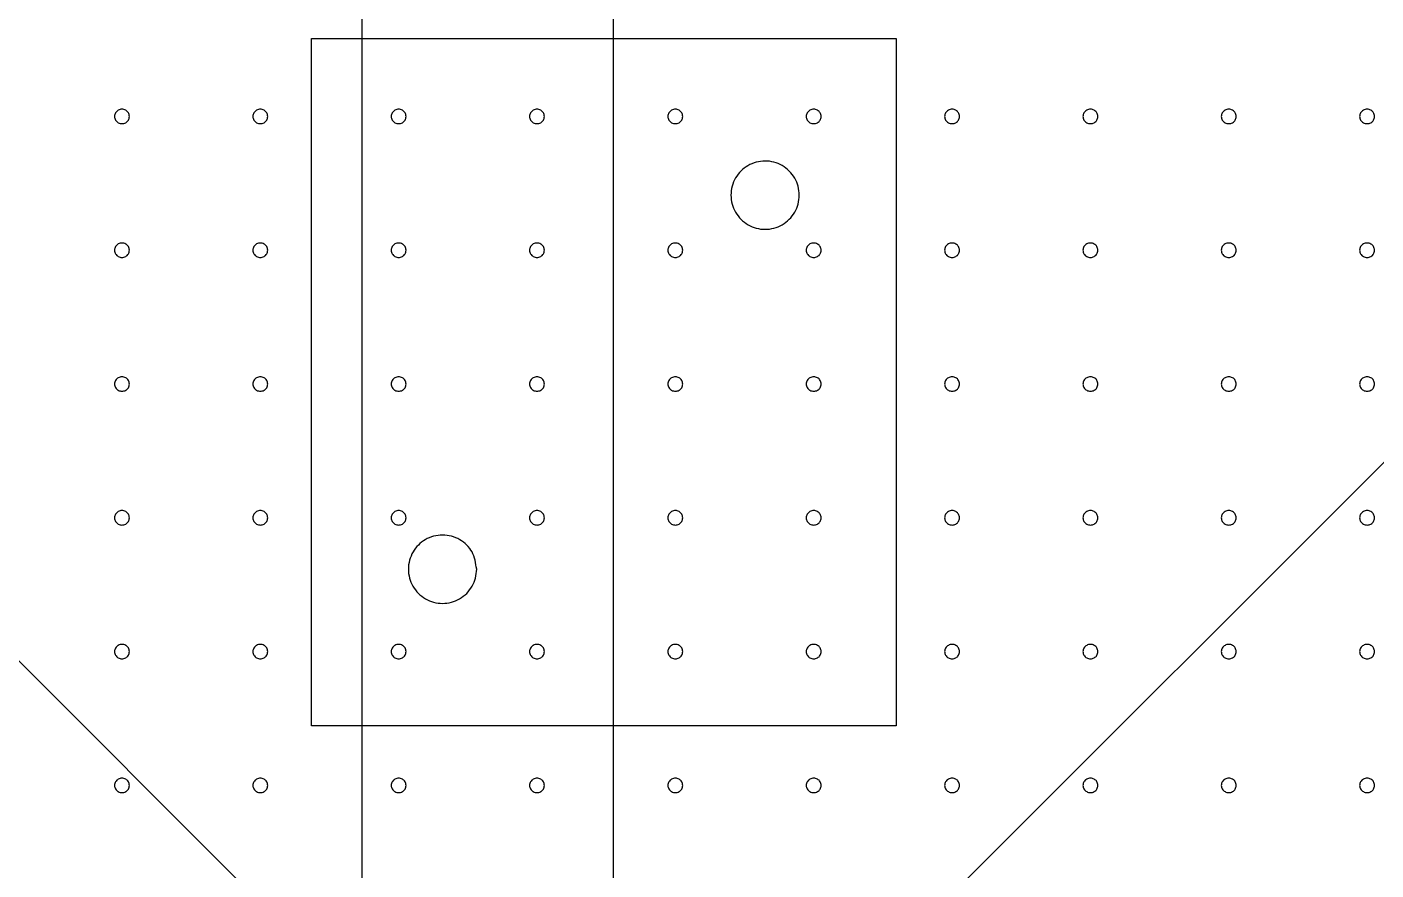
# Model space of a CAD drawing. Extents: x 0 to 210, y 0 to 204.
# Drawn here: x 82.6 to 134.9, y 137.6 to 170.3 of the extents above; entities that cross this region are included whole.
import ezdxf

# ---------------------------------------------------------------- set-up
doc = ezdxf.new("R2010")
doc.units = 0
doc.layers.add('Capa_1', color=7, linetype='CONTINUOUS')

msp = doc.modelspace()

# ---------------------------------------------------------------- linework, layer by layer
at = {"layer": 'Capa_1', "color": 1}
for p, q in [((95.641177, 122.754647), (95.641177, 178.552425)), ((105.358954, 178.552425), (105.358954, 122.754647)), ((93.676289, 169.859735), (116.323511, 169.859735)), ((93.676289, 143.212513), (93.676289, 169.859735)), ((116.323511, 169.859735), (116.323511, 143.212513)), ((61.06532, 166.990054), (97.635311, 130.420059)), ((112.391105, 130.600062), (148.961097, 167.170051)), ((116.323511, 143.212513), (93.676289, 143.212513))]:
    msp.add_line(p, q, dxfattribs=at)
at = {"layer": 'Capa_1', "color": 7}
for p, q in [((86.618868, 166.838263), (86.618868, 166.838263)), ((91.979417, 166.838263), (91.979417, 166.838263)), ((97.339967, 166.838263), (97.339967, 166.838263)), ((102.700519, 166.838263), (102.700519, 166.838263)), ((108.061069, 166.838263), (108.061069, 166.838263)), ((113.421619, 166.838263), (113.421619, 166.838263)), ((118.782169, 166.838263), (118.782169, 166.838263)), ((124.142721, 166.838263), (124.142721, 166.838263)), ((129.503271, 166.838263), (129.503271, 166.838263)), ((134.863821, 166.838263), (134.863821, 166.838263)), ((112.573509, 163.786123), (112.573509, 163.786123)), ((86.618868, 161.651476), (86.618868, 161.651476)), ((91.979417, 161.651476), (91.979417, 161.651476)), ((97.339967, 161.651476), (97.339967, 161.651476)), ((102.700519, 161.651476), (102.700519, 161.651476)), ((108.061069, 161.651476), (108.061069, 161.651476)), ((113.421619, 161.651476), (113.421619, 161.651476)), ((118.782169, 161.651476), (118.782169, 161.651476)), ((124.142721, 161.651476), (124.142721, 161.651476)), ((129.503271, 161.651476), (129.503271, 161.651476)), ((134.863821, 161.651476), (134.863821, 161.651476)), ((86.618868, 156.46469), (86.618868, 156.46469)), ((91.979417, 156.46469), (91.979417, 156.46469)), ((97.339967, 156.46469), (97.339967, 156.46469)), ((102.700519, 156.46469), (102.700519, 156.46469)), ((108.061069, 156.46469), (108.061069, 156.46469)), ((113.421619, 156.46469), (113.421619, 156.46469)), ((118.782169, 156.46469), (118.782169, 156.46469)), ((124.142721, 156.46469), (124.142721, 156.46469)), ((129.503271, 156.46469), (129.503271, 156.46469)), ((134.863821, 156.46469), (134.863821, 156.46469)), ((86.618868, 151.277904), (86.618868, 151.277904)), ((91.979417, 151.277904), (91.979417, 151.277904)), ((97.339967, 151.277904), (97.339967, 151.277904)), ((102.700519, 151.277904), (102.700519, 151.277904)), ((108.061069, 151.277904), (108.061069, 151.277904)), ((113.421619, 151.277904), (113.421619, 151.277904)), ((118.782169, 151.277904), (118.782169, 151.277904)), ((124.142721, 151.277904), (124.142721, 151.277904)), ((129.503271, 151.277904), (129.503271, 151.277904)), ((134.863821, 151.277904), (134.863821, 151.277904)), ((100.073508, 149.286141), (100.073508, 149.286141)), ((86.618868, 146.091115), (86.618868, 146.091115)), ((91.979417, 146.091115), (91.979417, 146.091115)), ((97.339967, 146.091115), (97.339967, 146.091115)), ((102.700519, 146.091115), (102.700519, 146.091115)), ((108.061069, 146.091115), (108.061069, 146.091115)), ((113.421619, 146.091115), (113.421619, 146.091115)), ((118.782169, 146.091115), (118.782169, 146.091115)), ((124.142721, 146.091115), (124.142721, 146.091115)), ((129.503271, 146.091115), (129.503271, 146.091115)), ((134.863821, 146.091115), (134.863821, 146.091115)), ((86.618868, 140.904328), (86.618868, 140.904328)), ((91.979417, 140.904328), (91.979417, 140.904328)), ((97.339967, 140.904328), (97.339967, 140.904328)), ((102.700519, 140.904328), (102.700519, 140.904328)), ((108.061069, 140.904328), (108.061069, 140.904328)), ((113.421619, 140.904328), (113.421619, 140.904328)), ((118.782169, 140.904328), (118.782169, 140.904328)), ((124.142721, 140.904328), (124.142721, 140.904328)), ((129.503271, 140.904328), (129.503271, 140.904328)), ((134.863821, 140.904328), (134.863821, 140.904328))]:
    msp.add_line(p, q, dxfattribs=at)
for points, knots in [([(86.618868, 166.838263), (86.610802, 166.788829), (86.594795, 166.690731), (86.479161, 166.584278), (86.354848, 166.551998), (86.254229, 166.564929), (86.183784, 166.593072), (86.123185, 166.637932), (86.076631, 166.696538), (86.047313, 166.76486), (86.037274, 166.838262), (86.047314, 166.911665), (86.076632, 166.979986), (86.123186, 167.038591), (86.183785, 167.083451), (86.254229, 167.111594), (86.354848, 167.124524), (86.47916, 167.092245), (86.594794, 166.985793), (86.610801, 166.887696), (86.618868, 166.838263)], [0, 0, 0, 0, 0.146605, 0.290931, 0.441768, 0.517413, 0.592123, 0.666911, 0.741063, 0.814052, 0.887328, 0.960604, 1.033593, 1.107744, 1.182532, 1.257241, 1.332887, 1.483723, 1.628047, 1.774652, 1.774652, 1.774652, 1.774652]), ([(91.979417, 166.838263), (91.971351, 166.788829), (91.955345, 166.690731), (91.839711, 166.584278), (91.715398, 166.551998), (91.614779, 166.564929), (91.544334, 166.593072), (91.483735, 166.637932), (91.43718, 166.696538), (91.407863, 166.76486), (91.397824, 166.838262), (91.407864, 166.911665), (91.437181, 166.979986), (91.483736, 167.038591), (91.544335, 167.083451), (91.614779, 167.111594), (91.715398, 167.124524), (91.83971, 167.092245), (91.955344, 166.985793), (91.971351, 166.887696), (91.979417, 166.838263)], [0, 0, 0, 0, 0.146605, 0.290931, 0.441768, 0.517413, 0.592123, 0.666911, 0.741063, 0.814052, 0.887328, 0.960604, 1.033593, 1.107744, 1.182532, 1.257241, 1.332887, 1.483723, 1.628047, 1.774652, 1.774652, 1.774652, 1.774652]), ([(97.339967, 166.838263), (97.331901, 166.788829), (97.315895, 166.690731), (97.200261, 166.584278), (97.075948, 166.551998), (96.975329, 166.564929), (96.904884, 166.593072), (96.844285, 166.637932), (96.79773, 166.696538), (96.768413, 166.76486), (96.758373, 166.838262), (96.768413, 166.911665), (96.797731, 166.979986), (96.844286, 167.038591), (96.904884, 167.083451), (96.975329, 167.111594), (97.075947, 167.124524), (97.20026, 167.092245), (97.315894, 166.985793), (97.331901, 166.887696), (97.339967, 166.838263)], [0, 0, 0, 0, 0.146605, 0.290931, 0.441768, 0.517413, 0.592123, 0.666911, 0.741063, 0.814052, 0.887328, 0.960604, 1.033593, 1.107744, 1.182532, 1.257241, 1.332887, 1.483723, 1.628047, 1.774652, 1.774652, 1.774652, 1.774652]), ([(102.700519, 166.838263), (102.692454, 166.788829), (102.676447, 166.690731), (102.560813, 166.584278), (102.4365, 166.551998), (102.335881, 166.564929), (102.265436, 166.593072), (102.204837, 166.637932), (102.158283, 166.696538), (102.128965, 166.76486), (102.118926, 166.838262), (102.128966, 166.911665), (102.158283, 166.979986), (102.204838, 167.038591), (102.265437, 167.083451), (102.335881, 167.111594), (102.4365, 167.124524), (102.560812, 167.092245), (102.676446, 166.985793), (102.692453, 166.887696), (102.700519, 166.838263)], [0, 0, 0, 0, 0.146605, 0.290931, 0.441768, 0.517413, 0.592123, 0.666911, 0.741063, 0.814052, 0.887328, 0.960604, 1.033593, 1.107744, 1.182532, 1.257241, 1.332887, 1.483723, 1.628047, 1.774652, 1.774652, 1.774652, 1.774652]), ([(108.061069, 166.838263), (108.053003, 166.788829), (108.036997, 166.690731), (107.921363, 166.584278), (107.79705, 166.551998), (107.696431, 166.564929), (107.625986, 166.593072), (107.565387, 166.637932), (107.518832, 166.696538), (107.489515, 166.76486), (107.479476, 166.838262), (107.489515, 166.911665), (107.518833, 166.979986), (107.565388, 167.038591), (107.625986, 167.083451), (107.696431, 167.111594), (107.79705, 167.124524), (107.921362, 167.092245), (108.036996, 166.985793), (108.053003, 166.887696), (108.061069, 166.838263)], [0, 0, 0, 0, 0.146605, 0.290931, 0.441768, 0.517413, 0.592123, 0.666911, 0.741063, 0.814052, 0.887328, 0.960604, 1.033593, 1.107744, 1.182532, 1.257241, 1.332887, 1.483723, 1.628047, 1.774652, 1.774652, 1.774652, 1.774652]), ([(113.421619, 166.838263), (113.413553, 166.788829), (113.397547, 166.690731), (113.281912, 166.584278), (113.157599, 166.551998), (113.05698, 166.564929), (112.986535, 166.593072), (112.925937, 166.637932), (112.879382, 166.696538), (112.850065, 166.76486), (112.840025, 166.838262), (112.850065, 166.911665), (112.879383, 166.979986), (112.925937, 167.038591), (112.986536, 167.083451), (113.056981, 167.111594), (113.157599, 167.124524), (113.281912, 167.092245), (113.397546, 166.985793), (113.413553, 166.887696), (113.421619, 166.838263)], [0, 0, 0, 0, 0.146605, 0.290931, 0.441768, 0.517413, 0.592123, 0.666911, 0.741063, 0.814052, 0.887328, 0.960604, 1.033593, 1.107744, 1.182532, 1.257241, 1.332887, 1.483723, 1.628047, 1.774652, 1.774652, 1.774652, 1.774652]), ([(118.782169, 166.838263), (118.774103, 166.788829), (118.758097, 166.690731), (118.642462, 166.584278), (118.518149, 166.551998), (118.41753, 166.564929), (118.347085, 166.593072), (118.286486, 166.637932), (118.239932, 166.696538), (118.210614, 166.76486), (118.200575, 166.838262), (118.210615, 166.911665), (118.239933, 166.979986), (118.286487, 167.038591), (118.347086, 167.083451), (118.417531, 167.111594), (118.518149, 167.124524), (118.642461, 167.092245), (118.758096, 166.985793), (118.774103, 166.887696), (118.782169, 166.838263)], [0, 0, 0, 0, 0.146605, 0.290931, 0.441768, 0.517413, 0.592123, 0.666911, 0.741063, 0.814052, 0.887328, 0.960604, 1.033593, 1.107744, 1.182532, 1.257241, 1.332887, 1.483723, 1.628047, 1.774652, 1.774652, 1.774652, 1.774652]), ([(124.142721, 166.838263), (124.134655, 166.788829), (124.118649, 166.690731), (124.003014, 166.584278), (123.878702, 166.551998), (123.778083, 166.564929), (123.707638, 166.593072), (123.647039, 166.637932), (123.600484, 166.696538), (123.571167, 166.76486), (123.561127, 166.838262), (123.571167, 166.911665), (123.600485, 166.979986), (123.64704, 167.038591), (123.707638, 167.083451), (123.778083, 167.111594), (123.878701, 167.124524), (124.003014, 167.092245), (124.118648, 166.985793), (124.134655, 166.887696), (124.142721, 166.838263)], [0, 0, 0, 0, 0.146605, 0.290931, 0.441768, 0.517413, 0.592123, 0.666911, 0.741063, 0.814052, 0.887328, 0.960604, 1.033593, 1.107744, 1.182532, 1.257241, 1.332887, 1.483723, 1.628047, 1.774652, 1.774652, 1.774652, 1.774652]), ([(129.503271, 166.838263), (129.495205, 166.788829), (129.479199, 166.690731), (129.363564, 166.584278), (129.239251, 166.551998), (129.138632, 166.564929), (129.068187, 166.593072), (129.007588, 166.637932), (128.961034, 166.696538), (128.931717, 166.76486), (128.921677, 166.838262), (128.931717, 166.911665), (128.961035, 166.979986), (129.007589, 167.038591), (129.068188, 167.083451), (129.138633, 167.111594), (129.239251, 167.124524), (129.363563, 167.092245), (129.479198, 166.985793), (129.495205, 166.887696), (129.503271, 166.838263)], [0, 0, 0, 0, 0.146605, 0.290931, 0.441768, 0.517413, 0.592123, 0.666911, 0.741063, 0.814052, 0.887328, 0.960604, 1.033593, 1.107744, 1.182532, 1.257241, 1.332887, 1.483723, 1.628047, 1.774652, 1.774652, 1.774652, 1.774652]), ([(134.863821, 166.838263), (134.855755, 166.788829), (134.839748, 166.690731), (134.724114, 166.584278), (134.599801, 166.551998), (134.499182, 166.564929), (134.428737, 166.593072), (134.368138, 166.637932), (134.321584, 166.696538), (134.292266, 166.76486), (134.282227, 166.838262), (134.292267, 166.911665), (134.321585, 166.979986), (134.368139, 167.038591), (134.428738, 167.083451), (134.499183, 167.111594), (134.599801, 167.124524), (134.724113, 167.092245), (134.839747, 166.985793), (134.855754, 166.887696), (134.863821, 166.838263)], [0, 0, 0, 0, 0.146605, 0.290931, 0.441768, 0.517413, 0.592123, 0.666911, 0.741063, 0.814052, 0.887328, 0.960604, 1.033593, 1.107744, 1.182532, 1.257241, 1.332887, 1.483723, 1.628047, 1.774652, 1.774652, 1.774652, 1.774652]), ([(112.573509, 163.786123), (112.564686, 163.670296), (112.547113, 163.439599), (112.408234, 163.116749), (112.196942, 162.839371), (111.919192, 162.626689), (111.596442, 162.49296), (111.249892, 162.447212), (110.903376, 162.492961), (110.580522, 162.626686), (110.303155, 162.839382), (110.090441, 163.116709), (109.956839, 163.439751), (109.895218, 163.900834), (110.050668, 164.479738), (110.556287, 164.985351), (111.135175, 165.140804), (111.596289, 165.07918), (111.919231, 164.945577), (112.196928, 164.732863), (112.408234, 164.455496), (112.54711, 164.132645), (112.564685, 163.90195), (112.573509, 163.786123)], [0, 0, 0, 0, 0.34649, 0.690112, 1.036601, 1.383091, 1.726713, 2.073203, 2.419692, 2.763314, 3.109804, 3.456293, 3.799915, 4.146405, 4.838467, 5.510003, 6.202065, 6.548553, 6.892174, 7.238662, 7.58515, 7.928771, 8.275259, 8.275259, 8.275259, 8.275259]), ([(86.618868, 161.651476), (86.610802, 161.602043), (86.594795, 161.503945), (86.479161, 161.397492), (86.354848, 161.365212), (86.254229, 161.378143), (86.183784, 161.406286), (86.123185, 161.451146), (86.076631, 161.509751), (86.047313, 161.578074), (86.037274, 161.651476), (86.047314, 161.724878), (86.076632, 161.7932), (86.123186, 161.851805), (86.183785, 161.896665), (86.254229, 161.924807), (86.354848, 161.937738), (86.47916, 161.905459), (86.594794, 161.799007), (86.610801, 161.700909), (86.618868, 161.651476)], [0, 0, 0, 0, 0.146605, 0.290931, 0.441768, 0.517413, 0.592123, 0.666911, 0.741063, 0.814052, 0.887328, 0.960604, 1.033593, 1.107744, 1.182532, 1.257241, 1.332887, 1.483723, 1.628047, 1.774652, 1.774652, 1.774652, 1.774652]), ([(91.979417, 161.651476), (91.971351, 161.602043), (91.955345, 161.503945), (91.839711, 161.397492), (91.715398, 161.365212), (91.614779, 161.378143), (91.544334, 161.406286), (91.483735, 161.451146), (91.43718, 161.509751), (91.407863, 161.578074), (91.397824, 161.651476), (91.407864, 161.724878), (91.437181, 161.7932), (91.483736, 161.851805), (91.544335, 161.896665), (91.614779, 161.924807), (91.715398, 161.937738), (91.83971, 161.905459), (91.955344, 161.799007), (91.971351, 161.700909), (91.979417, 161.651476)], [0, 0, 0, 0, 0.146605, 0.290931, 0.441768, 0.517413, 0.592123, 0.666911, 0.741063, 0.814052, 0.887328, 0.960604, 1.033593, 1.107744, 1.182532, 1.257241, 1.332887, 1.483723, 1.628047, 1.774652, 1.774652, 1.774652, 1.774652]), ([(97.339967, 161.651476), (97.331901, 161.602043), (97.315895, 161.503945), (97.200261, 161.397492), (97.075948, 161.365212), (96.975329, 161.378143), (96.904884, 161.406286), (96.844285, 161.451146), (96.79773, 161.509751), (96.768413, 161.578074), (96.758373, 161.651476), (96.768413, 161.724878), (96.797731, 161.7932), (96.844286, 161.851805), (96.904884, 161.896665), (96.975329, 161.924807), (97.075947, 161.937738), (97.20026, 161.905459), (97.315894, 161.799007), (97.331901, 161.700909), (97.339967, 161.651476)], [0, 0, 0, 0, 0.146605, 0.290931, 0.441768, 0.517413, 0.592123, 0.666911, 0.741063, 0.814052, 0.887328, 0.960604, 1.033593, 1.107744, 1.182532, 1.257241, 1.332887, 1.483723, 1.628047, 1.774652, 1.774652, 1.774652, 1.774652]), ([(102.700519, 161.651476), (102.692454, 161.602043), (102.676447, 161.503945), (102.560813, 161.397492), (102.4365, 161.365212), (102.335881, 161.378143), (102.265436, 161.406286), (102.204837, 161.451146), (102.158283, 161.509751), (102.128965, 161.578074), (102.118926, 161.651476), (102.128966, 161.724878), (102.158283, 161.7932), (102.204838, 161.851805), (102.265437, 161.896665), (102.335881, 161.924807), (102.4365, 161.937738), (102.560812, 161.905459), (102.676446, 161.799007), (102.692453, 161.700909), (102.700519, 161.651476)], [0, 0, 0, 0, 0.146605, 0.290931, 0.441768, 0.517413, 0.592123, 0.666911, 0.741063, 0.814052, 0.887328, 0.960604, 1.033593, 1.107744, 1.182532, 1.257241, 1.332887, 1.483723, 1.628047, 1.774652, 1.774652, 1.774652, 1.774652]), ([(108.061069, 161.651476), (108.053003, 161.602043), (108.036997, 161.503945), (107.921363, 161.397492), (107.79705, 161.365212), (107.696431, 161.378143), (107.625986, 161.406286), (107.565387, 161.451146), (107.518832, 161.509751), (107.489515, 161.578074), (107.479476, 161.651476), (107.489515, 161.724878), (107.518833, 161.7932), (107.565388, 161.851805), (107.625986, 161.896665), (107.696431, 161.924807), (107.79705, 161.937738), (107.921362, 161.905459), (108.036996, 161.799007), (108.053003, 161.700909), (108.061069, 161.651476)], [0, 0, 0, 0, 0.146605, 0.290931, 0.441768, 0.517413, 0.592123, 0.666911, 0.741063, 0.814052, 0.887328, 0.960604, 1.033593, 1.107744, 1.182532, 1.257241, 1.332887, 1.483723, 1.628047, 1.774652, 1.774652, 1.774652, 1.774652]), ([(113.421619, 161.651476), (113.413553, 161.602043), (113.397547, 161.503945), (113.281912, 161.397492), (113.157599, 161.365212), (113.05698, 161.378143), (112.986535, 161.406286), (112.925937, 161.451146), (112.879382, 161.509751), (112.850065, 161.578074), (112.840025, 161.651476), (112.850065, 161.724878), (112.879383, 161.7932), (112.925937, 161.851805), (112.986536, 161.896665), (113.056981, 161.924807), (113.157599, 161.937738), (113.281912, 161.905459), (113.397546, 161.799007), (113.413553, 161.700909), (113.421619, 161.651476)], [0, 0, 0, 0, 0.146605, 0.290931, 0.441768, 0.517413, 0.592123, 0.666911, 0.741063, 0.814052, 0.887328, 0.960604, 1.033593, 1.107744, 1.182532, 1.257241, 1.332887, 1.483723, 1.628047, 1.774652, 1.774652, 1.774652, 1.774652]), ([(118.782169, 161.651476), (118.774103, 161.602043), (118.758097, 161.503945), (118.642462, 161.397492), (118.518149, 161.365212), (118.41753, 161.378143), (118.347085, 161.406286), (118.286486, 161.451146), (118.239932, 161.509751), (118.210614, 161.578074), (118.200575, 161.651476), (118.210615, 161.724878), (118.239933, 161.7932), (118.286487, 161.851805), (118.347086, 161.896665), (118.417531, 161.924807), (118.518149, 161.937738), (118.642461, 161.905459), (118.758096, 161.799007), (118.774103, 161.700909), (118.782169, 161.651476)], [0, 0, 0, 0, 0.146605, 0.290931, 0.441768, 0.517413, 0.592123, 0.666911, 0.741063, 0.814052, 0.887328, 0.960604, 1.033593, 1.107744, 1.182532, 1.257241, 1.332887, 1.483723, 1.628047, 1.774652, 1.774652, 1.774652, 1.774652]), ([(124.142721, 161.651476), (124.134655, 161.602043), (124.118649, 161.503945), (124.003014, 161.397492), (123.878702, 161.365212), (123.778083, 161.378143), (123.707638, 161.406286), (123.647039, 161.451146), (123.600484, 161.509751), (123.571167, 161.578074), (123.561127, 161.651476), (123.571167, 161.724878), (123.600485, 161.7932), (123.64704, 161.851805), (123.707638, 161.896665), (123.778083, 161.924807), (123.878701, 161.937738), (124.003014, 161.905459), (124.118648, 161.799007), (124.134655, 161.700909), (124.142721, 161.651476)], [0, 0, 0, 0, 0.146605, 0.290931, 0.441768, 0.517413, 0.592123, 0.666911, 0.741063, 0.814052, 0.887328, 0.960604, 1.033593, 1.107744, 1.182532, 1.257241, 1.332887, 1.483723, 1.628047, 1.774652, 1.774652, 1.774652, 1.774652]), ([(129.503271, 161.651476), (129.495205, 161.602043), (129.479199, 161.503945), (129.363564, 161.397492), (129.239251, 161.365212), (129.138632, 161.378143), (129.068187, 161.406286), (129.007588, 161.451146), (128.961034, 161.509751), (128.931717, 161.578074), (128.921677, 161.651476), (128.931717, 161.724878), (128.961035, 161.7932), (129.007589, 161.851805), (129.068188, 161.896665), (129.138633, 161.924807), (129.239251, 161.937738), (129.363563, 161.905459), (129.479198, 161.799007), (129.495205, 161.700909), (129.503271, 161.651476)], [0, 0, 0, 0, 0.146605, 0.290931, 0.441768, 0.517413, 0.592123, 0.666911, 0.741063, 0.814052, 0.887328, 0.960604, 1.033593, 1.107744, 1.182532, 1.257241, 1.332887, 1.483723, 1.628047, 1.774652, 1.774652, 1.774652, 1.774652]), ([(134.863821, 161.651476), (134.855755, 161.602043), (134.839748, 161.503945), (134.724114, 161.397492), (134.599801, 161.365212), (134.499182, 161.378143), (134.428737, 161.406286), (134.368138, 161.451146), (134.321584, 161.509751), (134.292266, 161.578074), (134.282227, 161.651476), (134.292267, 161.724878), (134.321585, 161.7932), (134.368139, 161.851805), (134.428738, 161.896665), (134.499183, 161.924807), (134.599801, 161.937738), (134.724113, 161.905459), (134.839747, 161.799007), (134.855754, 161.700909), (134.863821, 161.651476)], [0, 0, 0, 0, 0.146605, 0.290931, 0.441768, 0.517413, 0.592123, 0.666911, 0.741063, 0.814052, 0.887328, 0.960604, 1.033593, 1.107744, 1.182532, 1.257241, 1.332887, 1.483723, 1.628047, 1.774652, 1.774652, 1.774652, 1.774652]), ([(86.618868, 156.46469), (86.610802, 156.415256), (86.594795, 156.317158), (86.479161, 156.210705), (86.354848, 156.178426), (86.254229, 156.191356), (86.183784, 156.2195), (86.123185, 156.264359), (86.076631, 156.322965), (86.047313, 156.391287), (86.037274, 156.46469), (86.047314, 156.538092), (86.076632, 156.606414), (86.123186, 156.665019), (86.183785, 156.709878), (86.254229, 156.738021), (86.354848, 156.750951), (86.47916, 156.718672), (86.594794, 156.61222), (86.610801, 156.514123), (86.618868, 156.46469)], [0, 0, 0, 0, 0.146605, 0.290931, 0.441768, 0.517413, 0.592123, 0.666911, 0.741063, 0.814052, 0.887328, 0.960604, 1.033593, 1.107744, 1.182532, 1.257241, 1.332887, 1.483723, 1.628047, 1.774652, 1.774652, 1.774652, 1.774652]), ([(91.979417, 156.46469), (91.971351, 156.415256), (91.955345, 156.317158), (91.839711, 156.210705), (91.715398, 156.178426), (91.614779, 156.191356), (91.544334, 156.2195), (91.483735, 156.264359), (91.43718, 156.322965), (91.407863, 156.391287), (91.397824, 156.46469), (91.407864, 156.538092), (91.437181, 156.606414), (91.483736, 156.665019), (91.544335, 156.709878), (91.614779, 156.738021), (91.715398, 156.750951), (91.83971, 156.718672), (91.955344, 156.61222), (91.971351, 156.514123), (91.979417, 156.46469)], [0, 0, 0, 0, 0.146605, 0.290931, 0.441768, 0.517413, 0.592123, 0.666911, 0.741063, 0.814052, 0.887328, 0.960604, 1.033593, 1.107744, 1.182532, 1.257241, 1.332887, 1.483723, 1.628047, 1.774652, 1.774652, 1.774652, 1.774652]), ([(97.339967, 156.46469), (97.331901, 156.415256), (97.315895, 156.317158), (97.200261, 156.210705), (97.075948, 156.178426), (96.975329, 156.191356), (96.904884, 156.2195), (96.844285, 156.264359), (96.79773, 156.322965), (96.768413, 156.391287), (96.758373, 156.46469), (96.768413, 156.538092), (96.797731, 156.606414), (96.844286, 156.665019), (96.904884, 156.709878), (96.975329, 156.738021), (97.075947, 156.750951), (97.20026, 156.718672), (97.315894, 156.61222), (97.331901, 156.514123), (97.339967, 156.46469)], [0, 0, 0, 0, 0.146605, 0.290931, 0.441768, 0.517413, 0.592123, 0.666911, 0.741063, 0.814052, 0.887328, 0.960604, 1.033593, 1.107744, 1.182532, 1.257241, 1.332887, 1.483723, 1.628047, 1.774652, 1.774652, 1.774652, 1.774652]), ([(102.700519, 156.46469), (102.692454, 156.415256), (102.676447, 156.317158), (102.560813, 156.210705), (102.4365, 156.178426), (102.335881, 156.191356), (102.265436, 156.2195), (102.204837, 156.264359), (102.158283, 156.322965), (102.128965, 156.391287), (102.118926, 156.46469), (102.128966, 156.538092), (102.158283, 156.606414), (102.204838, 156.665019), (102.265437, 156.709878), (102.335881, 156.738021), (102.4365, 156.750951), (102.560812, 156.718672), (102.676446, 156.61222), (102.692453, 156.514123), (102.700519, 156.46469)], [0, 0, 0, 0, 0.146605, 0.290931, 0.441768, 0.517413, 0.592123, 0.666911, 0.741063, 0.814052, 0.887328, 0.960604, 1.033593, 1.107744, 1.182532, 1.257241, 1.332887, 1.483723, 1.628047, 1.774652, 1.774652, 1.774652, 1.774652]), ([(108.061069, 156.46469), (108.053003, 156.415256), (108.036997, 156.317158), (107.921363, 156.210705), (107.79705, 156.178426), (107.696431, 156.191356), (107.625986, 156.2195), (107.565387, 156.264359), (107.518832, 156.322965), (107.489515, 156.391287), (107.479476, 156.46469), (107.489515, 156.538092), (107.518833, 156.606414), (107.565388, 156.665019), (107.625986, 156.709878), (107.696431, 156.738021), (107.79705, 156.750951), (107.921362, 156.718672), (108.036996, 156.61222), (108.053003, 156.514123), (108.061069, 156.46469)], [0, 0, 0, 0, 0.146605, 0.290931, 0.441768, 0.517413, 0.592123, 0.666911, 0.741063, 0.814052, 0.887328, 0.960604, 1.033593, 1.107744, 1.182532, 1.257241, 1.332887, 1.483723, 1.628047, 1.774652, 1.774652, 1.774652, 1.774652]), ([(113.421619, 156.46469), (113.413553, 156.415256), (113.397547, 156.317158), (113.281912, 156.210705), (113.157599, 156.178426), (113.05698, 156.191356), (112.986535, 156.2195), (112.925937, 156.264359), (112.879382, 156.322965), (112.850065, 156.391287), (112.840025, 156.46469), (112.850065, 156.538092), (112.879383, 156.606414), (112.925937, 156.665019), (112.986536, 156.709878), (113.056981, 156.738021), (113.157599, 156.750951), (113.281912, 156.718672), (113.397546, 156.61222), (113.413553, 156.514123), (113.421619, 156.46469)], [0, 0, 0, 0, 0.146605, 0.290931, 0.441768, 0.517413, 0.592123, 0.666911, 0.741063, 0.814052, 0.887328, 0.960604, 1.033593, 1.107744, 1.182532, 1.257241, 1.332887, 1.483723, 1.628047, 1.774652, 1.774652, 1.774652, 1.774652]), ([(118.782169, 156.46469), (118.774103, 156.415256), (118.758097, 156.317158), (118.642462, 156.210705), (118.518149, 156.178426), (118.41753, 156.191356), (118.347085, 156.2195), (118.286486, 156.264359), (118.239932, 156.322965), (118.210614, 156.391287), (118.200575, 156.46469), (118.210615, 156.538092), (118.239933, 156.606414), (118.286487, 156.665019), (118.347086, 156.709878), (118.417531, 156.738021), (118.518149, 156.750951), (118.642461, 156.718672), (118.758096, 156.61222), (118.774103, 156.514123), (118.782169, 156.46469)], [0, 0, 0, 0, 0.146605, 0.290931, 0.441768, 0.517413, 0.592123, 0.666911, 0.741063, 0.814052, 0.887328, 0.960604, 1.033593, 1.107744, 1.182532, 1.257241, 1.332887, 1.483723, 1.628047, 1.774652, 1.774652, 1.774652, 1.774652]), ([(124.142721, 156.46469), (124.134655, 156.415256), (124.118649, 156.317158), (124.003014, 156.210705), (123.878702, 156.178426), (123.778083, 156.191356), (123.707638, 156.2195), (123.647039, 156.264359), (123.600484, 156.322965), (123.571167, 156.391287), (123.561127, 156.46469), (123.571167, 156.538092), (123.600485, 156.606414), (123.64704, 156.665019), (123.707638, 156.709878), (123.778083, 156.738021), (123.878701, 156.750951), (124.003014, 156.718672), (124.118648, 156.61222), (124.134655, 156.514123), (124.142721, 156.46469)], [0, 0, 0, 0, 0.146605, 0.290931, 0.441768, 0.517413, 0.592123, 0.666911, 0.741063, 0.814052, 0.887328, 0.960604, 1.033593, 1.107744, 1.182532, 1.257241, 1.332887, 1.483723, 1.628047, 1.774652, 1.774652, 1.774652, 1.774652]), ([(129.503271, 156.46469), (129.495205, 156.415256), (129.479199, 156.317158), (129.363564, 156.210705), (129.239251, 156.178426), (129.138632, 156.191356), (129.068187, 156.2195), (129.007588, 156.264359), (128.961034, 156.322965), (128.931717, 156.391287), (128.921677, 156.46469), (128.931717, 156.538092), (128.961035, 156.606414), (129.007589, 156.665019), (129.068188, 156.709878), (129.138633, 156.738021), (129.239251, 156.750951), (129.363563, 156.718672), (129.479198, 156.61222), (129.495205, 156.514123), (129.503271, 156.46469)], [0, 0, 0, 0, 0.146605, 0.290931, 0.441768, 0.517413, 0.592123, 0.666911, 0.741063, 0.814052, 0.887328, 0.960604, 1.033593, 1.107744, 1.182532, 1.257241, 1.332887, 1.483723, 1.628047, 1.774652, 1.774652, 1.774652, 1.774652]), ([(134.863821, 156.46469), (134.855755, 156.415256), (134.839748, 156.317158), (134.724114, 156.210705), (134.599801, 156.178426), (134.499182, 156.191356), (134.428737, 156.2195), (134.368138, 156.264359), (134.321584, 156.322965), (134.292266, 156.391287), (134.282227, 156.46469), (134.292267, 156.538092), (134.321585, 156.606414), (134.368139, 156.665019), (134.428738, 156.709878), (134.499183, 156.738021), (134.599801, 156.750951), (134.724113, 156.718672), (134.839747, 156.61222), (134.855754, 156.514123), (134.863821, 156.46469)], [0, 0, 0, 0, 0.146605, 0.290931, 0.441768, 0.517413, 0.592123, 0.666911, 0.741063, 0.814052, 0.887328, 0.960604, 1.033593, 1.107744, 1.182532, 1.257241, 1.332887, 1.483723, 1.628047, 1.774652, 1.774652, 1.774652, 1.774652]), ([(86.618868, 151.277904), (86.610802, 151.22847), (86.594795, 151.130372), (86.479161, 151.023919), (86.354848, 150.991639), (86.254229, 151.00457), (86.183784, 151.032713), (86.123185, 151.077573), (86.076631, 151.136179), (86.047313, 151.204501), (86.037274, 151.277903), (86.047314, 151.351306), (86.076632, 151.419627), (86.123186, 151.478232), (86.183785, 151.523092), (86.254229, 151.551235), (86.354848, 151.564165), (86.47916, 151.531886), (86.594794, 151.425434), (86.610801, 151.327337), (86.618868, 151.277904)], [0, 0, 0, 0, 0.146605, 0.290931, 0.441768, 0.517413, 0.592123, 0.666911, 0.741063, 0.814052, 0.887328, 0.960604, 1.033593, 1.107744, 1.182532, 1.257241, 1.332887, 1.483723, 1.628047, 1.774652, 1.774652, 1.774652, 1.774652]), ([(91.979417, 151.277904), (91.971351, 151.22847), (91.955345, 151.130372), (91.839711, 151.023919), (91.715398, 150.991639), (91.614779, 151.00457), (91.544334, 151.032713), (91.483735, 151.077573), (91.43718, 151.136179), (91.407863, 151.204501), (91.397824, 151.277903), (91.407864, 151.351306), (91.437181, 151.419627), (91.483736, 151.478232), (91.544335, 151.523092), (91.614779, 151.551235), (91.715398, 151.564165), (91.83971, 151.531886), (91.955344, 151.425434), (91.971351, 151.327337), (91.979417, 151.277904)], [0, 0, 0, 0, 0.146605, 0.290931, 0.441768, 0.517413, 0.592123, 0.666911, 0.741063, 0.814052, 0.887328, 0.960604, 1.033593, 1.107744, 1.182532, 1.257241, 1.332887, 1.483723, 1.628047, 1.774652, 1.774652, 1.774652, 1.774652]), ([(97.339967, 151.277904), (97.331901, 151.22847), (97.315895, 151.130372), (97.200261, 151.023919), (97.075948, 150.991639), (96.975329, 151.00457), (96.904884, 151.032713), (96.844285, 151.077573), (96.79773, 151.136179), (96.768413, 151.204501), (96.758373, 151.277903), (96.768413, 151.351306), (96.797731, 151.419627), (96.844286, 151.478232), (96.904884, 151.523092), (96.975329, 151.551235), (97.075947, 151.564165), (97.20026, 151.531886), (97.315894, 151.425434), (97.331901, 151.327337), (97.339967, 151.277904)], [0, 0, 0, 0, 0.146605, 0.290931, 0.441768, 0.517413, 0.592123, 0.666911, 0.741063, 0.814052, 0.887328, 0.960604, 1.033593, 1.107744, 1.182532, 1.257241, 1.332887, 1.483723, 1.628047, 1.774652, 1.774652, 1.774652, 1.774652]), ([(102.700519, 151.277904), (102.692454, 151.22847), (102.676447, 151.130372), (102.560813, 151.023919), (102.4365, 150.991639), (102.335881, 151.00457), (102.265436, 151.032713), (102.204837, 151.077573), (102.158283, 151.136179), (102.128965, 151.204501), (102.118926, 151.277903), (102.128966, 151.351306), (102.158283, 151.419627), (102.204838, 151.478232), (102.265437, 151.523092), (102.335881, 151.551235), (102.4365, 151.564165), (102.560812, 151.531886), (102.676446, 151.425434), (102.692453, 151.327337), (102.700519, 151.277904)], [0, 0, 0, 0, 0.146605, 0.290931, 0.441768, 0.517413, 0.592123, 0.666911, 0.741063, 0.814052, 0.887328, 0.960604, 1.033593, 1.107744, 1.182532, 1.257241, 1.332887, 1.483723, 1.628047, 1.774652, 1.774652, 1.774652, 1.774652]), ([(108.061069, 151.277904), (108.053003, 151.22847), (108.036997, 151.130372), (107.921363, 151.023919), (107.79705, 150.991639), (107.696431, 151.00457), (107.625986, 151.032713), (107.565387, 151.077573), (107.518832, 151.136179), (107.489515, 151.204501), (107.479476, 151.277903), (107.489515, 151.351306), (107.518833, 151.419627), (107.565388, 151.478232), (107.625986, 151.523092), (107.696431, 151.551235), (107.79705, 151.564165), (107.921362, 151.531886), (108.036996, 151.425434), (108.053003, 151.327337), (108.061069, 151.277904)], [0, 0, 0, 0, 0.146605, 0.290931, 0.441768, 0.517413, 0.592123, 0.666911, 0.741063, 0.814052, 0.887328, 0.960604, 1.033593, 1.107744, 1.182532, 1.257241, 1.332887, 1.483723, 1.628047, 1.774652, 1.774652, 1.774652, 1.774652]), ([(113.421619, 151.277904), (113.413553, 151.22847), (113.397547, 151.130372), (113.281912, 151.023919), (113.157599, 150.991639), (113.05698, 151.00457), (112.986535, 151.032713), (112.925937, 151.077573), (112.879382, 151.136179), (112.850065, 151.204501), (112.840025, 151.277903), (112.850065, 151.351306), (112.879383, 151.419627), (112.925937, 151.478232), (112.986536, 151.523092), (113.056981, 151.551235), (113.157599, 151.564165), (113.281912, 151.531886), (113.397546, 151.425434), (113.413553, 151.327337), (113.421619, 151.277904)], [0, 0, 0, 0, 0.146605, 0.290931, 0.441768, 0.517413, 0.592123, 0.666911, 0.741063, 0.814052, 0.887328, 0.960604, 1.033593, 1.107744, 1.182532, 1.257241, 1.332887, 1.483723, 1.628047, 1.774652, 1.774652, 1.774652, 1.774652]), ([(118.782169, 151.277904), (118.774103, 151.22847), (118.758097, 151.130372), (118.642462, 151.023919), (118.518149, 150.991639), (118.41753, 151.00457), (118.347085, 151.032713), (118.286486, 151.077573), (118.239932, 151.136179), (118.210614, 151.204501), (118.200575, 151.277903), (118.210615, 151.351306), (118.239933, 151.419627), (118.286487, 151.478232), (118.347086, 151.523092), (118.417531, 151.551235), (118.518149, 151.564165), (118.642461, 151.531886), (118.758096, 151.425434), (118.774103, 151.327337), (118.782169, 151.277904)], [0, 0, 0, 0, 0.146605, 0.290931, 0.441768, 0.517413, 0.592123, 0.666911, 0.741063, 0.814052, 0.887328, 0.960604, 1.033593, 1.107744, 1.182532, 1.257241, 1.332887, 1.483723, 1.628047, 1.774652, 1.774652, 1.774652, 1.774652]), ([(124.142721, 151.277904), (124.134655, 151.22847), (124.118649, 151.130372), (124.003014, 151.023919), (123.878702, 150.991639), (123.778083, 151.00457), (123.707638, 151.032713), (123.647039, 151.077573), (123.600484, 151.136179), (123.571167, 151.204501), (123.561127, 151.277903), (123.571167, 151.351306), (123.600485, 151.419627), (123.64704, 151.478232), (123.707638, 151.523092), (123.778083, 151.551235), (123.878701, 151.564165), (124.003014, 151.531886), (124.118648, 151.425434), (124.134655, 151.327337), (124.142721, 151.277904)], [0, 0, 0, 0, 0.146605, 0.290931, 0.441768, 0.517413, 0.592123, 0.666911, 0.741063, 0.814052, 0.887328, 0.960604, 1.033593, 1.107744, 1.182532, 1.257241, 1.332887, 1.483723, 1.628047, 1.774652, 1.774652, 1.774652, 1.774652]), ([(129.503271, 151.277904), (129.495205, 151.22847), (129.479199, 151.130372), (129.363564, 151.023919), (129.239251, 150.991639), (129.138632, 151.00457), (129.068187, 151.032713), (129.007588, 151.077573), (128.961034, 151.136179), (128.931717, 151.204501), (128.921677, 151.277903), (128.931717, 151.351306), (128.961035, 151.419627), (129.007589, 151.478232), (129.068188, 151.523092), (129.138633, 151.551235), (129.239251, 151.564165), (129.363563, 151.531886), (129.479198, 151.425434), (129.495205, 151.327337), (129.503271, 151.277904)], [0, 0, 0, 0, 0.146605, 0.290931, 0.441768, 0.517413, 0.592123, 0.666911, 0.741063, 0.814052, 0.887328, 0.960604, 1.033593, 1.107744, 1.182532, 1.257241, 1.332887, 1.483723, 1.628047, 1.774652, 1.774652, 1.774652, 1.774652]), ([(134.863821, 151.277904), (134.855755, 151.22847), (134.839748, 151.130372), (134.724114, 151.023919), (134.599801, 150.991639), (134.499182, 151.00457), (134.428737, 151.032713), (134.368138, 151.077573), (134.321584, 151.136179), (134.292266, 151.204501), (134.282227, 151.277903), (134.292267, 151.351306), (134.321585, 151.419627), (134.368139, 151.478232), (134.428738, 151.523092), (134.499183, 151.551235), (134.599801, 151.564165), (134.724113, 151.531886), (134.839747, 151.425434), (134.855754, 151.327337), (134.863821, 151.277904)], [0, 0, 0, 0, 0.146605, 0.290931, 0.441768, 0.517413, 0.592123, 0.666911, 0.741063, 0.814052, 0.887328, 0.960604, 1.033593, 1.107744, 1.182532, 1.257241, 1.332887, 1.483723, 1.628047, 1.774652, 1.774652, 1.774652, 1.774652]), ([(100.073508, 149.286141), (100.064686, 149.170313), (100.047113, 148.939617), (99.908234, 148.616766), (99.696942, 148.339387), (99.419193, 148.126705), (99.096442, 147.992975), (98.749891, 147.947227), (98.403375, 147.992976), (98.080521, 148.126702), (97.803153, 148.339398), (97.59044, 148.616725), (97.456836, 148.939769), (97.395227, 149.400844), (97.550599, 149.979799), (98.056567, 150.485173), (98.751098, 150.672915), (99.438496, 150.485324), (99.965442, 149.979209), (100.037126, 149.51947), (100.073508, 149.286141)], [0, 0, 0, 0, 0.34649, 0.690113, 1.036603, 1.383093, 1.726715, 2.073205, 2.419695, 2.763318, 3.109808, 3.456298, 3.79992, 4.14641, 4.838467, 5.509997, 6.202054, 6.89411, 7.565641, 8.257698, 8.257698, 8.257698, 8.257698]), ([(86.618868, 146.091115), (86.610802, 146.041681), (86.594795, 145.943583), (86.479161, 145.83713), (86.354848, 145.804851), (86.254229, 145.817781), (86.183784, 145.845924), (86.123185, 145.890784), (86.076631, 145.94939), (86.047313, 146.017712), (86.037274, 146.091115), (86.047314, 146.164517), (86.076632, 146.232839), (86.123186, 146.291444), (86.183785, 146.336303), (86.254229, 146.364446), (86.354848, 146.377376), (86.47916, 146.345097), (86.594794, 146.238645), (86.610801, 146.140548), (86.618868, 146.091115)], [0, 0, 0, 0, 0.146605, 0.290931, 0.441768, 0.517413, 0.592123, 0.666911, 0.741063, 0.814052, 0.887328, 0.960604, 1.033593, 1.107744, 1.182532, 1.257241, 1.332887, 1.483723, 1.628047, 1.774652, 1.774652, 1.774652, 1.774652]), ([(91.979417, 146.091115), (91.971351, 146.041681), (91.955345, 145.943583), (91.839711, 145.83713), (91.715398, 145.804851), (91.614779, 145.817781), (91.544334, 145.845924), (91.483735, 145.890784), (91.43718, 145.94939), (91.407863, 146.017712), (91.397824, 146.091115), (91.407864, 146.164517), (91.437181, 146.232839), (91.483736, 146.291444), (91.544335, 146.336303), (91.614779, 146.364446), (91.715398, 146.377376), (91.83971, 146.345097), (91.955344, 146.238645), (91.971351, 146.140548), (91.979417, 146.091115)], [0, 0, 0, 0, 0.146605, 0.290931, 0.441768, 0.517413, 0.592123, 0.666911, 0.741063, 0.814052, 0.887328, 0.960604, 1.033593, 1.107744, 1.182532, 1.257241, 1.332887, 1.483723, 1.628047, 1.774652, 1.774652, 1.774652, 1.774652]), ([(97.339967, 146.091115), (97.331901, 146.041681), (97.315895, 145.943583), (97.200261, 145.83713), (97.075948, 145.804851), (96.975329, 145.817781), (96.904884, 145.845924), (96.844285, 145.890784), (96.79773, 145.94939), (96.768413, 146.017712), (96.758373, 146.091115), (96.768413, 146.164517), (96.797731, 146.232839), (96.844286, 146.291444), (96.904884, 146.336303), (96.975329, 146.364446), (97.075947, 146.377376), (97.20026, 146.345097), (97.315894, 146.238645), (97.331901, 146.140548), (97.339967, 146.091115)], [0, 0, 0, 0, 0.146605, 0.290931, 0.441768, 0.517413, 0.592123, 0.666911, 0.741063, 0.814052, 0.887328, 0.960604, 1.033593, 1.107744, 1.182532, 1.257241, 1.332887, 1.483723, 1.628047, 1.774652, 1.774652, 1.774652, 1.774652]), ([(102.700519, 146.091115), (102.692454, 146.041681), (102.676447, 145.943583), (102.560813, 145.83713), (102.4365, 145.804851), (102.335881, 145.817781), (102.265436, 145.845924), (102.204837, 145.890784), (102.158283, 145.94939), (102.128965, 146.017712), (102.118926, 146.091115), (102.128966, 146.164517), (102.158283, 146.232839), (102.204838, 146.291444), (102.265437, 146.336303), (102.335881, 146.364446), (102.4365, 146.377376), (102.560812, 146.345097), (102.676446, 146.238645), (102.692453, 146.140548), (102.700519, 146.091115)], [0, 0, 0, 0, 0.146605, 0.290931, 0.441768, 0.517413, 0.592123, 0.666911, 0.741063, 0.814052, 0.887328, 0.960604, 1.033593, 1.107744, 1.182532, 1.257241, 1.332887, 1.483723, 1.628047, 1.774652, 1.774652, 1.774652, 1.774652]), ([(108.061069, 146.091115), (108.053003, 146.041681), (108.036997, 145.943583), (107.921363, 145.83713), (107.79705, 145.804851), (107.696431, 145.817781), (107.625986, 145.845924), (107.565387, 145.890784), (107.518832, 145.94939), (107.489515, 146.017712), (107.479476, 146.091115), (107.489515, 146.164517), (107.518833, 146.232839), (107.565388, 146.291444), (107.625986, 146.336303), (107.696431, 146.364446), (107.79705, 146.377376), (107.921362, 146.345097), (108.036996, 146.238645), (108.053003, 146.140548), (108.061069, 146.091115)], [0, 0, 0, 0, 0.146605, 0.290931, 0.441768, 0.517413, 0.592123, 0.666911, 0.741063, 0.814052, 0.887328, 0.960604, 1.033593, 1.107744, 1.182532, 1.257241, 1.332887, 1.483723, 1.628047, 1.774652, 1.774652, 1.774652, 1.774652]), ([(113.421619, 146.091115), (113.413553, 146.041681), (113.397547, 145.943583), (113.281912, 145.83713), (113.157599, 145.804851), (113.05698, 145.817781), (112.986535, 145.845924), (112.925937, 145.890784), (112.879382, 145.94939), (112.850065, 146.017712), (112.840025, 146.091115), (112.850065, 146.164517), (112.879383, 146.232839), (112.925937, 146.291444), (112.986536, 146.336303), (113.056981, 146.364446), (113.157599, 146.377376), (113.281912, 146.345097), (113.397546, 146.238645), (113.413553, 146.140548), (113.421619, 146.091115)], [0, 0, 0, 0, 0.146605, 0.290931, 0.441768, 0.517413, 0.592123, 0.666911, 0.741063, 0.814052, 0.887328, 0.960604, 1.033593, 1.107744, 1.182532, 1.257241, 1.332887, 1.483723, 1.628047, 1.774652, 1.774652, 1.774652, 1.774652]), ([(118.782169, 146.091115), (118.774103, 146.041681), (118.758097, 145.943583), (118.642462, 145.83713), (118.518149, 145.804851), (118.41753, 145.817781), (118.347085, 145.845924), (118.286486, 145.890784), (118.239932, 145.94939), (118.210614, 146.017712), (118.200575, 146.091115), (118.210615, 146.164517), (118.239933, 146.232839), (118.286487, 146.291444), (118.347086, 146.336303), (118.417531, 146.364446), (118.518149, 146.377376), (118.642461, 146.345097), (118.758096, 146.238645), (118.774103, 146.140548), (118.782169, 146.091115)], [0, 0, 0, 0, 0.146605, 0.290931, 0.441768, 0.517413, 0.592123, 0.666911, 0.741063, 0.814052, 0.887328, 0.960604, 1.033593, 1.107744, 1.182532, 1.257241, 1.332887, 1.483723, 1.628047, 1.774652, 1.774652, 1.774652, 1.774652]), ([(124.142721, 146.091115), (124.134655, 146.041681), (124.118649, 145.943583), (124.003014, 145.83713), (123.878702, 145.804851), (123.778083, 145.817781), (123.707638, 145.845924), (123.647039, 145.890784), (123.600484, 145.94939), (123.571167, 146.017712), (123.561127, 146.091115), (123.571167, 146.164517), (123.600485, 146.232839), (123.64704, 146.291444), (123.707638, 146.336303), (123.778083, 146.364446), (123.878701, 146.377376), (124.003014, 146.345097), (124.118648, 146.238645), (124.134655, 146.140548), (124.142721, 146.091115)], [0, 0, 0, 0, 0.146605, 0.290931, 0.441768, 0.517413, 0.592123, 0.666911, 0.741063, 0.814052, 0.887328, 0.960604, 1.033593, 1.107744, 1.182532, 1.257241, 1.332887, 1.483723, 1.628047, 1.774652, 1.774652, 1.774652, 1.774652]), ([(129.503271, 146.091115), (129.495205, 146.041681), (129.479199, 145.943583), (129.363564, 145.83713), (129.239251, 145.804851), (129.138632, 145.817781), (129.068187, 145.845924), (129.007588, 145.890784), (128.961034, 145.94939), (128.931717, 146.017712), (128.921677, 146.091115), (128.931717, 146.164517), (128.961035, 146.232839), (129.007589, 146.291444), (129.068188, 146.336303), (129.138633, 146.364446), (129.239251, 146.377376), (129.363563, 146.345097), (129.479198, 146.238645), (129.495205, 146.140548), (129.503271, 146.091115)], [0, 0, 0, 0, 0.146605, 0.290931, 0.441768, 0.517413, 0.592123, 0.666911, 0.741063, 0.814052, 0.887328, 0.960604, 1.033593, 1.107744, 1.182532, 1.257241, 1.332887, 1.483723, 1.628047, 1.774652, 1.774652, 1.774652, 1.774652]), ([(134.863821, 146.091115), (134.855755, 146.041681), (134.839748, 145.943583), (134.724114, 145.83713), (134.599801, 145.804851), (134.499182, 145.817781), (134.428737, 145.845924), (134.368138, 145.890784), (134.321584, 145.94939), (134.292266, 146.017712), (134.282227, 146.091115), (134.292267, 146.164517), (134.321585, 146.232839), (134.368139, 146.291444), (134.428738, 146.336303), (134.499183, 146.364446), (134.599801, 146.377376), (134.724113, 146.345097), (134.839747, 146.238645), (134.855754, 146.140548), (134.863821, 146.091115)], [0, 0, 0, 0, 0.146605, 0.290931, 0.441768, 0.517413, 0.592123, 0.666911, 0.741063, 0.814052, 0.887328, 0.960604, 1.033593, 1.107744, 1.182532, 1.257241, 1.332887, 1.483723, 1.628047, 1.774652, 1.774652, 1.774652, 1.774652]), ([(86.618868, 140.904328), (86.610802, 140.854895), (86.594795, 140.756797), (86.479161, 140.650344), (86.354848, 140.618064), (86.254229, 140.630995), (86.183784, 140.659138), (86.123185, 140.703998), (86.076631, 140.762604), (86.047313, 140.830926), (86.037274, 140.904328), (86.047314, 140.977731), (86.076632, 141.046052), (86.123186, 141.104657), (86.183785, 141.149517), (86.254229, 141.17766), (86.354848, 141.19059), (86.47916, 141.158311), (86.594794, 141.051859), (86.610801, 140.953762), (86.618868, 140.904328)], [0, 0, 0, 0, 0.146605, 0.290931, 0.441768, 0.517413, 0.592123, 0.666911, 0.741063, 0.814052, 0.887328, 0.960604, 1.033593, 1.107744, 1.182532, 1.257241, 1.332887, 1.483723, 1.628047, 1.774652, 1.774652, 1.774652, 1.774652]), ([(91.979417, 140.904328), (91.971351, 140.854895), (91.955345, 140.756797), (91.839711, 140.650344), (91.715398, 140.618064), (91.614779, 140.630995), (91.544334, 140.659138), (91.483735, 140.703998), (91.43718, 140.762604), (91.407863, 140.830926), (91.397824, 140.904328), (91.407864, 140.977731), (91.437181, 141.046052), (91.483736, 141.104657), (91.544335, 141.149517), (91.614779, 141.17766), (91.715398, 141.19059), (91.83971, 141.158311), (91.955344, 141.051859), (91.971351, 140.953762), (91.979417, 140.904328)], [0, 0, 0, 0, 0.146605, 0.290931, 0.441768, 0.517413, 0.592123, 0.666911, 0.741063, 0.814052, 0.887328, 0.960604, 1.033593, 1.107744, 1.182532, 1.257241, 1.332887, 1.483723, 1.628047, 1.774652, 1.774652, 1.774652, 1.774652]), ([(97.339967, 140.904328), (97.331901, 140.854895), (97.315895, 140.756797), (97.200261, 140.650344), (97.075948, 140.618064), (96.975329, 140.630995), (96.904884, 140.659138), (96.844285, 140.703998), (96.79773, 140.762604), (96.768413, 140.830926), (96.758373, 140.904328), (96.768413, 140.977731), (96.797731, 141.046052), (96.844286, 141.104657), (96.904884, 141.149517), (96.975329, 141.17766), (97.075947, 141.19059), (97.20026, 141.158311), (97.315894, 141.051859), (97.331901, 140.953762), (97.339967, 140.904328)], [0, 0, 0, 0, 0.146605, 0.290931, 0.441768, 0.517413, 0.592123, 0.666911, 0.741063, 0.814052, 0.887328, 0.960604, 1.033593, 1.107744, 1.182532, 1.257241, 1.332887, 1.483723, 1.628047, 1.774652, 1.774652, 1.774652, 1.774652]), ([(102.700519, 140.904328), (102.692454, 140.854895), (102.676447, 140.756797), (102.560813, 140.650344), (102.4365, 140.618064), (102.335881, 140.630995), (102.265436, 140.659138), (102.204837, 140.703998), (102.158283, 140.762604), (102.128965, 140.830926), (102.118926, 140.904328), (102.128966, 140.977731), (102.158283, 141.046052), (102.204838, 141.104657), (102.265437, 141.149517), (102.335881, 141.17766), (102.4365, 141.19059), (102.560812, 141.158311), (102.676446, 141.051859), (102.692453, 140.953762), (102.700519, 140.904328)], [0, 0, 0, 0, 0.146605, 0.290931, 0.441768, 0.517413, 0.592123, 0.666911, 0.741063, 0.814052, 0.887328, 0.960604, 1.033593, 1.107744, 1.182532, 1.257241, 1.332887, 1.483723, 1.628047, 1.774652, 1.774652, 1.774652, 1.774652]), ([(108.061069, 140.904328), (108.053003, 140.854895), (108.036997, 140.756797), (107.921363, 140.650344), (107.79705, 140.618064), (107.696431, 140.630995), (107.625986, 140.659138), (107.565387, 140.703998), (107.518832, 140.762604), (107.489515, 140.830926), (107.479476, 140.904328), (107.489515, 140.977731), (107.518833, 141.046052), (107.565388, 141.104657), (107.625986, 141.149517), (107.696431, 141.17766), (107.79705, 141.19059), (107.921362, 141.158311), (108.036996, 141.051859), (108.053003, 140.953762), (108.061069, 140.904328)], [0, 0, 0, 0, 0.146605, 0.290931, 0.441768, 0.517413, 0.592123, 0.666911, 0.741063, 0.814052, 0.887328, 0.960604, 1.033593, 1.107744, 1.182532, 1.257241, 1.332887, 1.483723, 1.628047, 1.774652, 1.774652, 1.774652, 1.774652]), ([(113.421619, 140.904328), (113.413553, 140.854895), (113.397547, 140.756797), (113.281912, 140.650344), (113.157599, 140.618064), (113.05698, 140.630995), (112.986535, 140.659138), (112.925937, 140.703998), (112.879382, 140.762604), (112.850065, 140.830926), (112.840025, 140.904328), (112.850065, 140.977731), (112.879383, 141.046052), (112.925937, 141.104657), (112.986536, 141.149517), (113.056981, 141.17766), (113.157599, 141.19059), (113.281912, 141.158311), (113.397546, 141.051859), (113.413553, 140.953762), (113.421619, 140.904328)], [0, 0, 0, 0, 0.146605, 0.290931, 0.441768, 0.517413, 0.592123, 0.666911, 0.741063, 0.814052, 0.887328, 0.960604, 1.033593, 1.107744, 1.182532, 1.257241, 1.332887, 1.483723, 1.628047, 1.774652, 1.774652, 1.774652, 1.774652]), ([(118.782169, 140.904328), (118.774103, 140.854895), (118.758097, 140.756797), (118.642462, 140.650344), (118.518149, 140.618064), (118.41753, 140.630995), (118.347085, 140.659138), (118.286486, 140.703998), (118.239932, 140.762604), (118.210614, 140.830926), (118.200575, 140.904328), (118.210615, 140.977731), (118.239933, 141.046052), (118.286487, 141.104657), (118.347086, 141.149517), (118.417531, 141.17766), (118.518149, 141.19059), (118.642461, 141.158311), (118.758096, 141.051859), (118.774103, 140.953762), (118.782169, 140.904328)], [0, 0, 0, 0, 0.146605, 0.290931, 0.441768, 0.517413, 0.592123, 0.666911, 0.741063, 0.814052, 0.887328, 0.960604, 1.033593, 1.107744, 1.182532, 1.257241, 1.332887, 1.483723, 1.628047, 1.774652, 1.774652, 1.774652, 1.774652]), ([(124.142721, 140.904328), (124.134655, 140.854895), (124.118649, 140.756797), (124.003014, 140.650344), (123.878702, 140.618064), (123.778083, 140.630995), (123.707638, 140.659138), (123.647039, 140.703998), (123.600484, 140.762604), (123.571167, 140.830926), (123.561127, 140.904328), (123.571167, 140.977731), (123.600485, 141.046052), (123.64704, 141.104657), (123.707638, 141.149517), (123.778083, 141.17766), (123.878701, 141.19059), (124.003014, 141.158311), (124.118648, 141.051859), (124.134655, 140.953762), (124.142721, 140.904328)], [0, 0, 0, 0, 0.146605, 0.290931, 0.441768, 0.517413, 0.592123, 0.666911, 0.741063, 0.814052, 0.887328, 0.960604, 1.033593, 1.107744, 1.182532, 1.257241, 1.332887, 1.483723, 1.628047, 1.774652, 1.774652, 1.774652, 1.774652]), ([(129.503271, 140.904328), (129.495205, 140.854895), (129.479199, 140.756797), (129.363564, 140.650344), (129.239251, 140.618064), (129.138632, 140.630995), (129.068187, 140.659138), (129.007588, 140.703998), (128.961034, 140.762604), (128.931717, 140.830926), (128.921677, 140.904328), (128.931717, 140.977731), (128.961035, 141.046052), (129.007589, 141.104657), (129.068188, 141.149517), (129.138633, 141.17766), (129.239251, 141.19059), (129.363563, 141.158311), (129.479198, 141.051859), (129.495205, 140.953762), (129.503271, 140.904328)], [0, 0, 0, 0, 0.146605, 0.290931, 0.441768, 0.517413, 0.592123, 0.666911, 0.741063, 0.814052, 0.887328, 0.960604, 1.033593, 1.107744, 1.182532, 1.257241, 1.332887, 1.483723, 1.628047, 1.774652, 1.774652, 1.774652, 1.774652]), ([(134.863821, 140.904328), (134.855755, 140.854895), (134.839748, 140.756797), (134.724114, 140.650344), (134.599801, 140.618064), (134.499182, 140.630995), (134.428737, 140.659138), (134.368138, 140.703998), (134.321584, 140.762604), (134.292266, 140.830926), (134.282227, 140.904328), (134.292267, 140.977731), (134.321585, 141.046052), (134.368139, 141.104657), (134.428738, 141.149517), (134.499183, 141.17766), (134.599801, 141.19059), (134.724113, 141.158311), (134.839747, 141.051859), (134.855754, 140.953762), (134.863821, 140.904328)], [0, 0, 0, 0, 0.146605, 0.290931, 0.441768, 0.517413, 0.592123, 0.666911, 0.741063, 0.814052, 0.887328, 0.960604, 1.033593, 1.107744, 1.182532, 1.257241, 1.332887, 1.483723, 1.628047, 1.774652, 1.774652, 1.774652, 1.774652])]:
    msp.add_open_spline(points, degree=3, knots=knots, dxfattribs=at)

doc.saveas('drawing.dxf')
